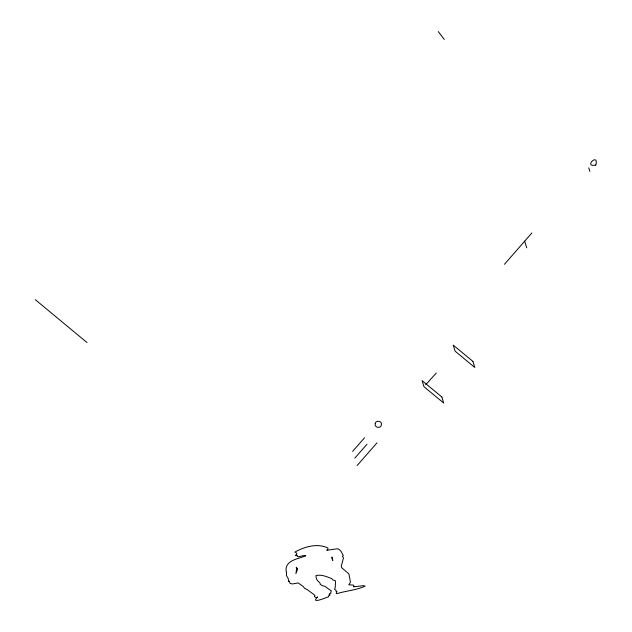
<?xml version="1.0" encoding="UTF-8"?>
<svg xmlns="http://www.w3.org/2000/svg" width="632" height="632" viewBox="0 0 632 632"><rect width="100%" height="100%" fill="white"/><g stroke="black" fill="none" stroke-linecap="round" stroke-linejoin="round"><path stroke-width="0.95" d="M375.155 423.717C374.231 427.595 380.638 429.025 381.404 425.067C382.676 420.643 375.408 420.003 375.195 423.535M595.826 165.063C599.183 151.996 582.728 167.599 595.818 165.071M504.47 264.271L531.883 232.971M352.632 451.382L364.569 437.763M354.781 458.192L366.987 444.257M357.104 465.563L376.988 442.858M425.684 384.777L436.246 373.07M35.234 299.639L87.05 342.576M438.276 31.6L444.296 39.445M588.74 167.835L589.854 171.375M524.607 241.076L526.733 247.823M336.824 591.536L336.192 593.48L336.809 593.669C346.17 590.754 356.069 590.288 365.106 586.156L363.866 585.619L353.636 586.804L354.276 586.52L353.312 585.042L348.801 584.845L350.452 582.183L348.911 573.903L341.707 567.718L341.248 566.272L343.5 557.882L342.386 556.389L343.295 555.599L341.09 551.365L338.586 549.042L336.927 548.829L326.689 550.306L327.795 549.295L327.961 548.031C317.398 542.888 304.45 546.712 294.86 552.099L296.06 552.566L296.819 554.082L295.294 555.591L297.277 555.307L297.008 555.852L298.004 556.824L304.071 555.528L305.864 555.718C298.533 559.075 284.795 559.92 286.099 571.36L286.604 571.739L286.415 575.452L288.113 578.296L288.492 580.642L289.345 581.274L288.713 581.527L289.456 581.503L289.867 583.225L292.324 583.976L298.138 582.917L303.36 586.615L304.545 588.313L307.531 589.814L314.91 595.32L314.333 596.474L316.134 597.635L317.683 597.003C309.917 604.405 325.701 597.785 328.585 596.758C327.202 595.455 332.171 595.226 329.146 594.483L329.454 593.63L331.073 593.085L330.741 592.16L331.405 590.999L324.872 586.291L322.304 585.643L320.171 584.245L320.045 583.02L317.509 580.697L316.324 578.675L315.976 575.602C321.34 574.164 326.91 576.755 331.832 578.691L332.637 579.781L335.481 580.848L335.26 587.349L334.62 589.356L335.995 590.217L336.137 591.536L336.824 591.536M296.74 568.271L295.918 573.611L297.569 569.108L296.218 567.236L296.74 568.271M332.077 557.179L331.895 558.332L332.819 560.442L332.077 557.179M472.965 361.425L453.191 345.072L455.111 351.163L474.806 367.492L472.965 361.425M441.839 396.967L422.065 380.622L423.985 386.713L443.68 403.042L441.839 396.967"/></g></svg>
